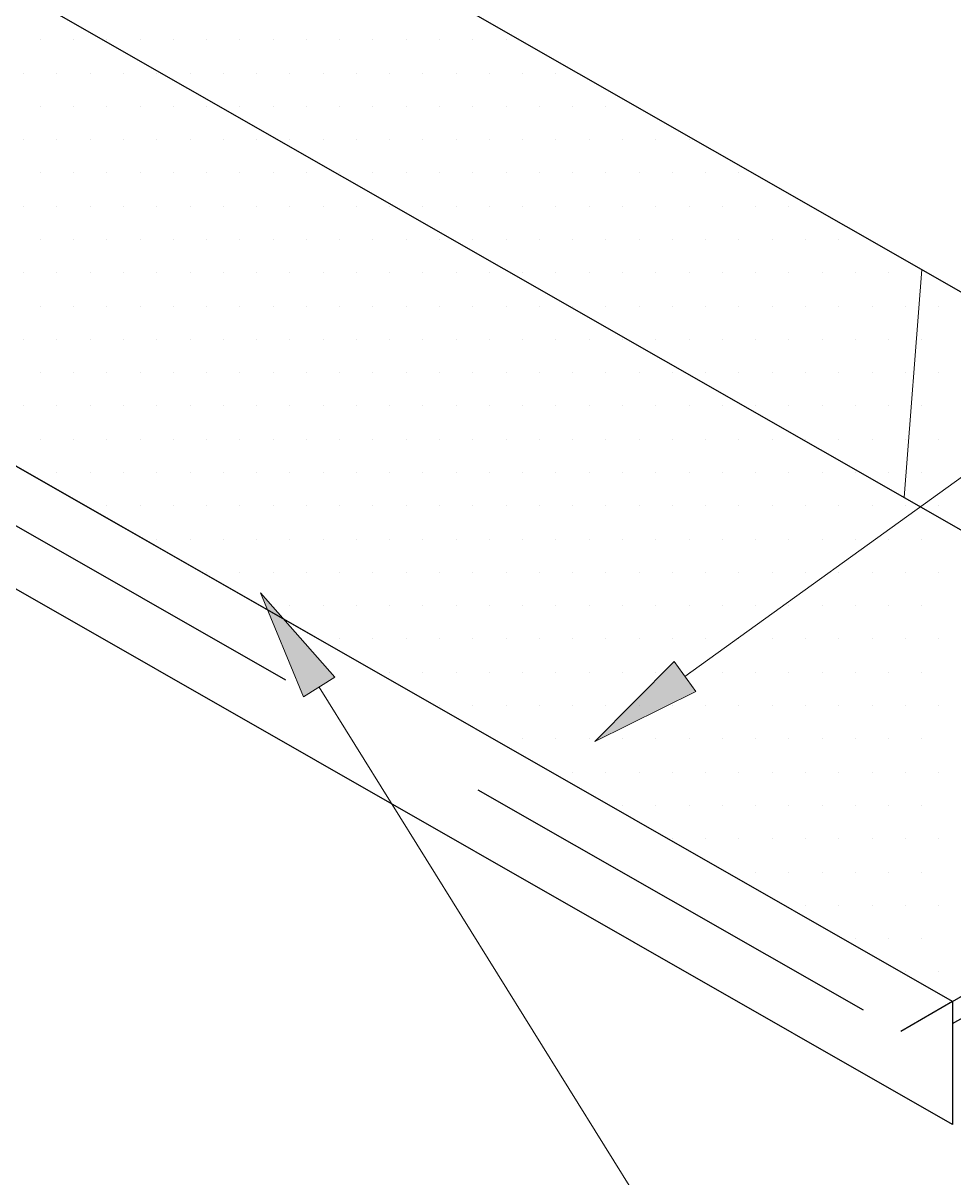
# Model space of a CAD drawing. Extents: x -1279 to 5791, y -3809 to 1769.
# Drawn here: x 834.93 to 872.7, y -2559.8 to -2512.97 of the extents above; entities that cross this region are included whole.
import ezdxf

# ---------------------------------------------------------------- set-up
doc = ezdxf.new("R2010")
doc.units = 0
doc.header["$MEASUREMENT"] = 0
doc.linetypes.add('AI-Linetype-45', pattern=[27, 18, -9])
doc.linetypes.add('AI-Linetype-46', pattern=[27, 18, -9])
for name, color, linetype, lineweight in [('.ATI-HATCH', 7, 'Continuous', 0), ('G-ANNO-TTLB', 7, 'Continuous', 0), ('TYVEK', 7, 'Continuous', 0)]:
    doc.layers.add(name, color=color, linetype=linetype, lineweight=lineweight)

# ---------------------------------------------------------------- blocks, each defined once
blk = doc.blocks.new('Block_79')
at = {"layer": '.ATI-HATCH'}
for points, knots in [([(755.049, -2466.185), (755.049, -2466.185), (746.651, -2471.044), (746.651, -2471.044), (746.651, -2471.044), (738.252, -2475.902), (738.252, -2475.902), (738.252, -2475.902), (872.648, -2552.645), (872.648, -2552.645), (872.648, -2552.645), (889.444, -2542.927), (889.444, -2542.927), (889.444, -2542.927), (755.049, -2466.185), (755.049, -2466.185)], [0, 0, 0, 0, 1, 1, 1, 2, 2, 2, 3, 3, 3, 4, 4, 4, 5, 5, 5, 5]), ([(828.188, -2498.294), (828.188, -2498.294), (827.469, -2507.538), (827.469, -2507.538), (827.469, -2507.538), (870.677, -2532.211), (870.677, -2532.211), (870.677, -2532.211), (871.397, -2522.967), (871.397, -2522.967), (871.397, -2522.967), (828.188, -2498.294), (828.188, -2498.294)], [0, 0, 0, 0, 1, 1, 1, 2, 2, 2, 3, 3, 3, 4, 4, 4, 4]), ([(871.397, -2522.967), (871.397, -2522.967), (870.677, -2532.211), (870.677, -2532.211), (870.677, -2532.211), (889.444, -2542.927), (889.444, -2542.927), (889.444, -2542.927), (897.843, -2538.068), (897.843, -2538.068), (897.843, -2538.068), (871.397, -2522.967), (871.397, -2522.967)], [0, 0, 0, 0, 1, 1, 1, 2, 2, 2, 3, 3, 3, 4, 4, 4, 4])]:
    blk.add_open_spline(points, degree=3, knots=knots, dxfattribs=at)
at = {"layer": '.ATI-HATCH', "color": 8, "lineweight": 0, "true_color": 0x808080}
for points in [[(835.626, -2513.644), (835.626, -2513.644), (835.626, -2513.644), (835.626, -2513.644)], [(836.976, -2513.644), (836.976, -2513.644), (836.976, -2513.644), (836.976, -2513.644)], [(838.326, -2513.644), (838.326, -2513.644), (838.326, -2513.644), (838.326, -2513.644)], [(839.676, -2513.644), (839.676, -2513.644), (839.676, -2513.644), (839.676, -2513.644)], [(841.026, -2513.644), (841.026, -2513.644), (841.026, -2513.644), (841.026, -2513.644)], [(842.376, -2513.644), (842.376, -2513.644), (842.376, -2513.644), (842.376, -2513.644)], [(843.726, -2513.644), (843.726, -2513.644), (843.726, -2513.644), (843.726, -2513.644)], [(845.076, -2513.644), (845.076, -2513.644), (845.076, -2513.644), (845.076, -2513.644)], [(846.426, -2513.644), (846.426, -2513.644), (846.426, -2513.644), (846.426, -2513.644)], [(847.776, -2513.644), (847.776, -2513.644), (847.776, -2513.644), (847.776, -2513.644)], [(849.126, -2513.644), (849.126, -2513.644), (849.126, -2513.644), (849.126, -2513.644)], [(850.476, -2513.644), (850.476, -2513.644), (850.476, -2513.644), (850.476, -2513.644)], [(851.826, -2513.644), (851.826, -2513.644), (851.826, -2513.644), (851.826, -2513.644)], [(853.176, -2513.644), (853.176, -2513.644), (853.176, -2513.644), (853.176, -2513.644)], [(854.526, -2513.644), (854.526, -2513.644), (854.526, -2513.644), (854.526, -2513.644)], [(834.951, -2514.994), (834.951, -2514.994), (834.951, -2514.994), (834.951, -2514.994)], [(836.301, -2514.994), (836.301, -2514.994), (836.301, -2514.994), (836.301, -2514.994)], [(837.651, -2514.994), (837.651, -2514.994), (837.651, -2514.994), (837.651, -2514.994)], [(839.001, -2514.994), (839.001, -2514.994), (839.001, -2514.994), (839.001, -2514.994)], [(840.351, -2514.994), (840.351, -2514.994), (840.351, -2514.994), (840.351, -2514.994)], [(841.701, -2514.994), (841.701, -2514.994), (841.701, -2514.994), (841.701, -2514.994)], [(843.051, -2514.994), (843.051, -2514.994), (843.051, -2514.994), (843.051, -2514.994)], [(844.401, -2514.994), (844.401, -2514.994), (844.401, -2514.994), (844.401, -2514.994)], [(845.751, -2514.994), (845.751, -2514.994), (845.751, -2514.994), (845.751, -2514.994)], [(847.101, -2514.994), (847.101, -2514.994), (847.101, -2514.994), (847.101, -2514.994)], [(848.451, -2514.994), (848.451, -2514.994), (848.451, -2514.994), (848.451, -2514.994)], [(849.801, -2514.994), (849.801, -2514.994), (849.801, -2514.994), (849.801, -2514.994)], [(851.151, -2514.994), (851.151, -2514.994), (851.151, -2514.994), (851.151, -2514.994)], [(852.501, -2514.994), (852.501, -2514.994), (852.501, -2514.994), (852.501, -2514.994)], [(853.851, -2514.994), (853.851, -2514.994), (853.851, -2514.994), (853.851, -2514.994)], [(855.201, -2514.994), (855.201, -2514.994), (855.201, -2514.994), (855.201, -2514.994)], [(856.551, -2514.994), (856.551, -2514.994), (856.551, -2514.994), (856.551, -2514.994)], [(835.626, -2516.344), (835.626, -2516.344), (835.626, -2516.344), (835.626, -2516.344)], [(836.976, -2516.344), (836.976, -2516.344), (836.976, -2516.344), (836.976, -2516.344)], [(838.326, -2516.344), (838.326, -2516.344), (838.326, -2516.344), (838.326, -2516.344)], [(839.676, -2516.344), (839.676, -2516.344), (839.676, -2516.344), (839.676, -2516.344)], [(841.026, -2516.344), (841.026, -2516.344), (841.026, -2516.344), (841.026, -2516.344)], [(842.376, -2516.344), (842.376, -2516.344), (842.376, -2516.344), (842.376, -2516.344)], [(843.726, -2516.344), (843.726, -2516.344), (843.726, -2516.344), (843.726, -2516.344)], [(845.076, -2516.344), (845.076, -2516.344), (845.076, -2516.344), (845.076, -2516.344)], [(846.426, -2516.344), (846.426, -2516.344), (846.426, -2516.344), (846.426, -2516.344)], [(847.776, -2516.344), (847.776, -2516.344), (847.776, -2516.344), (847.776, -2516.344)], [(849.126, -2516.344), (849.126, -2516.344), (849.126, -2516.344), (849.126, -2516.344)], [(850.476, -2516.344), (850.476, -2516.344), (850.476, -2516.344), (850.476, -2516.344)], [(851.826, -2516.344), (851.826, -2516.344), (851.826, -2516.344), (851.826, -2516.344)], [(853.176, -2516.344), (853.176, -2516.344), (853.176, -2516.344), (853.176, -2516.344)], [(854.526, -2516.344), (854.526, -2516.344), (854.526, -2516.344), (854.526, -2516.344)], [(855.876, -2516.344), (855.876, -2516.344), (855.876, -2516.344), (855.876, -2516.344)], [(857.226, -2516.344), (857.226, -2516.344), (857.226, -2516.344), (857.226, -2516.344)], [(858.576, -2516.344), (858.576, -2516.344), (858.576, -2516.344), (858.576, -2516.344)], [(834.951, -2517.694), (834.951, -2517.694), (834.951, -2517.694), (834.951, -2517.694)], [(836.301, -2517.694), (836.301, -2517.694), (836.301, -2517.694), (836.301, -2517.694)], [(837.651, -2517.694), (837.651, -2517.694), (837.651, -2517.694), (837.651, -2517.694)], [(839.001, -2517.694), (839.001, -2517.694), (839.001, -2517.694), (839.001, -2517.694)], [(840.351, -2517.694), (840.351, -2517.694), (840.351, -2517.694), (840.351, -2517.694)], [(841.701, -2517.694), (841.701, -2517.694), (841.701, -2517.694), (841.701, -2517.694)], [(843.051, -2517.694), (843.051, -2517.694), (843.051, -2517.694), (843.051, -2517.694)], [(844.401, -2517.694), (844.401, -2517.694), (844.401, -2517.694), (844.401, -2517.694)], [(845.751, -2517.694), (845.751, -2517.694), (845.751, -2517.694), (845.751, -2517.694)], [(847.101, -2517.694), (847.101, -2517.694), (847.101, -2517.694), (847.101, -2517.694)], [(848.451, -2517.694), (848.451, -2517.694), (848.451, -2517.694), (848.451, -2517.694)], [(849.801, -2517.694), (849.801, -2517.694), (849.801, -2517.694), (849.801, -2517.694)], [(851.151, -2517.694), (851.151, -2517.694), (851.151, -2517.694), (851.151, -2517.694)], [(852.501, -2517.694), (852.501, -2517.694), (852.501, -2517.694), (852.501, -2517.694)], [(853.851, -2517.694), (853.851, -2517.694), (853.851, -2517.694), (853.851, -2517.694)], [(855.201, -2517.694), (855.201, -2517.694), (855.201, -2517.694), (855.201, -2517.694)], [(856.551, -2517.694), (856.551, -2517.694), (856.551, -2517.694), (856.551, -2517.694)], [(857.901, -2517.694), (857.901, -2517.694), (857.901, -2517.694), (857.901, -2517.694)], [(859.251, -2517.694), (859.251, -2517.694), (859.251, -2517.694), (859.251, -2517.694)], [(860.601, -2517.694), (860.601, -2517.694), (860.601, -2517.694), (860.601, -2517.694)], [(861.951, -2517.694), (861.951, -2517.694), (861.951, -2517.694), (861.951, -2517.694)], [(835.626, -2519.044), (835.626, -2519.044), (835.626, -2519.044), (835.626, -2519.044)], [(836.976, -2519.044), (836.976, -2519.044), (836.976, -2519.044), (836.976, -2519.044)], [(838.326, -2519.044), (838.326, -2519.044), (838.326, -2519.044), (838.326, -2519.044)], [(839.676, -2519.044), (839.676, -2519.044), (839.676, -2519.044), (839.676, -2519.044)], [(841.026, -2519.044), (841.026, -2519.044), (841.026, -2519.044), (841.026, -2519.044)], [(842.376, -2519.044), (842.376, -2519.044), (842.376, -2519.044), (842.376, -2519.044)], [(843.726, -2519.044), (843.726, -2519.044), (843.726, -2519.044), (843.726, -2519.044)], [(845.076, -2519.044), (845.076, -2519.044), (845.076, -2519.044), (845.076, -2519.044)], [(846.426, -2519.044), (846.426, -2519.044), (846.426, -2519.044), (846.426, -2519.044)], [(847.776, -2519.044), (847.776, -2519.044), (847.776, -2519.044), (847.776, -2519.044)], [(849.126, -2519.044), (849.126, -2519.044), (849.126, -2519.044), (849.126, -2519.044)], [(850.476, -2519.044), (850.476, -2519.044), (850.476, -2519.044), (850.476, -2519.044)], [(851.826, -2519.044), (851.826, -2519.044), (851.826, -2519.044), (851.826, -2519.044)], [(853.176, -2519.044), (853.176, -2519.044), (853.176, -2519.044), (853.176, -2519.044)], [(854.526, -2519.044), (854.526, -2519.044), (854.526, -2519.044), (854.526, -2519.044)], [(855.876, -2519.044), (855.876, -2519.044), (855.876, -2519.044), (855.876, -2519.044)], [(857.226, -2519.044), (857.226, -2519.044), (857.226, -2519.044), (857.226, -2519.044)], [(858.576, -2519.044), (858.576, -2519.044), (858.576, -2519.044), (858.576, -2519.044)], [(859.926, -2519.044), (859.926, -2519.044), (859.926, -2519.044), (859.926, -2519.044)], [(861.276, -2519.044), (861.276, -2519.044), (861.276, -2519.044), (861.276, -2519.044)], [(862.626, -2519.044), (862.626, -2519.044), (862.626, -2519.044), (862.626, -2519.044)], [(863.976, -2519.044), (863.976, -2519.044), (863.976, -2519.044), (863.976, -2519.044)], [(834.951, -2520.394), (834.951, -2520.394), (834.951, -2520.394), (834.951, -2520.394)], [(836.301, -2520.394), (836.301, -2520.394), (836.301, -2520.394), (836.301, -2520.394)], [(837.651, -2520.394), (837.651, -2520.394), (837.651, -2520.394), (837.651, -2520.394)], [(839.001, -2520.394), (839.001, -2520.394), (839.001, -2520.394), (839.001, -2520.394)], [(840.351, -2520.394), (840.351, -2520.394), (840.351, -2520.394), (840.351, -2520.394)], [(841.701, -2520.394), (841.701, -2520.394), (841.701, -2520.394), (841.701, -2520.394)], [(843.051, -2520.394), (843.051, -2520.394), (843.051, -2520.394), (843.051, -2520.394)], [(844.401, -2520.394), (844.401, -2520.394), (844.401, -2520.394), (844.401, -2520.394)], [(845.751, -2520.394), (845.751, -2520.394), (845.751, -2520.394), (845.751, -2520.394)], [(847.101, -2520.394), (847.101, -2520.394), (847.101, -2520.394), (847.101, -2520.394)], [(848.451, -2520.394), (848.451, -2520.394), (848.451, -2520.394), (848.451, -2520.394)], [(849.801, -2520.394), (849.801, -2520.394), (849.801, -2520.394), (849.801, -2520.394)], [(851.151, -2520.394), (851.151, -2520.394), (851.151, -2520.394), (851.151, -2520.394)], [(852.501, -2520.394), (852.501, -2520.394), (852.501, -2520.394), (852.501, -2520.394)], [(853.851, -2520.394), (853.851, -2520.394), (853.851, -2520.394), (853.851, -2520.394)], [(855.201, -2520.394), (855.201, -2520.394), (855.201, -2520.394), (855.201, -2520.394)], [(856.551, -2520.394), (856.551, -2520.394), (856.551, -2520.394), (856.551, -2520.394)], [(857.901, -2520.394), (857.901, -2520.394), (857.901, -2520.394), (857.901, -2520.394)], [(859.251, -2520.394), (859.251, -2520.394), (859.251, -2520.394), (859.251, -2520.394)], [(860.601, -2520.394), (860.601, -2520.394), (860.601, -2520.394), (860.601, -2520.394)], [(861.951, -2520.394), (861.951, -2520.394), (861.951, -2520.394), (861.951, -2520.394)], [(863.301, -2520.394), (863.301, -2520.394), (863.301, -2520.394), (863.301, -2520.394)], [(864.651, -2520.394), (864.651, -2520.394), (864.651, -2520.394), (864.651, -2520.394)], [(866.001, -2520.394), (866.001, -2520.394), (866.001, -2520.394), (866.001, -2520.394)], [(835.626, -2521.744), (835.626, -2521.744), (835.626, -2521.744), (835.626, -2521.744)], [(836.976, -2521.744), (836.976, -2521.744), (836.976, -2521.744), (836.976, -2521.744)], [(838.326, -2521.744), (838.326, -2521.744), (838.326, -2521.744), (838.326, -2521.744)], [(839.676, -2521.744), (839.676, -2521.744), (839.676, -2521.744), (839.676, -2521.744)], [(841.026, -2521.744), (841.026, -2521.744), (841.026, -2521.744), (841.026, -2521.744)], [(842.376, -2521.744), (842.376, -2521.744), (842.376, -2521.744), (842.376, -2521.744)], [(843.726, -2521.744), (843.726, -2521.744), (843.726, -2521.744), (843.726, -2521.744)], [(845.076, -2521.744), (845.076, -2521.744), (845.076, -2521.744), (845.076, -2521.744)], [(846.426, -2521.744), (846.426, -2521.744), (846.426, -2521.744), (846.426, -2521.744)], [(847.776, -2521.744), (847.776, -2521.744), (847.776, -2521.744), (847.776, -2521.744)], [(849.126, -2521.744), (849.126, -2521.744), (849.126, -2521.744), (849.126, -2521.744)], [(850.476, -2521.744), (850.476, -2521.744), (850.476, -2521.744), (850.476, -2521.744)], [(851.826, -2521.744), (851.826, -2521.744), (851.826, -2521.744), (851.826, -2521.744)], [(853.176, -2521.744), (853.176, -2521.744), (853.176, -2521.744), (853.176, -2521.744)], [(854.526, -2521.744), (854.526, -2521.744), (854.526, -2521.744), (854.526, -2521.744)], [(855.876, -2521.744), (855.876, -2521.744), (855.876, -2521.744), (855.876, -2521.744)], [(857.226, -2521.744), (857.226, -2521.744), (857.226, -2521.744), (857.226, -2521.744)], [(858.576, -2521.744), (858.576, -2521.744), (858.576, -2521.744), (858.576, -2521.744)], [(859.926, -2521.744), (859.926, -2521.744), (859.926, -2521.744), (859.926, -2521.744)], [(861.276, -2521.744), (861.276, -2521.744), (861.276, -2521.744), (861.276, -2521.744)], [(862.626, -2521.744), (862.626, -2521.744), (862.626, -2521.744), (862.626, -2521.744)], [(863.976, -2521.744), (863.976, -2521.744), (863.976, -2521.744), (863.976, -2521.744)], [(865.326, -2521.744), (865.326, -2521.744), (865.326, -2521.744), (865.326, -2521.744)], [(866.676, -2521.744), (866.676, -2521.744), (866.676, -2521.744), (866.676, -2521.744)], [(868.026, -2521.744), (868.026, -2521.744), (868.026, -2521.744), (868.026, -2521.744)], [(834.951, -2523.094), (834.951, -2523.094), (834.951, -2523.094), (834.951, -2523.094)], [(836.301, -2523.094), (836.301, -2523.094), (836.301, -2523.094), (836.301, -2523.094)], [(837.651, -2523.094), (837.651, -2523.094), (837.651, -2523.094), (837.651, -2523.094)], [(839.001, -2523.094), (839.001, -2523.094), (839.001, -2523.094), (839.001, -2523.094)], [(840.351, -2523.094), (840.351, -2523.094), (840.351, -2523.094), (840.351, -2523.094)], [(841.701, -2523.094), (841.701, -2523.094), (841.701, -2523.094), (841.701, -2523.094)], [(843.051, -2523.094), (843.051, -2523.094), (843.051, -2523.094), (843.051, -2523.094)], [(844.401, -2523.094), (844.401, -2523.094), (844.401, -2523.094), (844.401, -2523.094)], [(845.751, -2523.094), (845.751, -2523.094), (845.751, -2523.094), (845.751, -2523.094)], [(847.101, -2523.094), (847.101, -2523.094), (847.101, -2523.094), (847.101, -2523.094)], [(848.451, -2523.094), (848.451, -2523.094), (848.451, -2523.094), (848.451, -2523.094)], [(849.801, -2523.094), (849.801, -2523.094), (849.801, -2523.094), (849.801, -2523.094)], [(851.151, -2523.094), (851.151, -2523.094), (851.151, -2523.094), (851.151, -2523.094)], [(852.501, -2523.094), (852.501, -2523.094), (852.501, -2523.094), (852.501, -2523.094)], [(853.851, -2523.094), (853.851, -2523.094), (853.851, -2523.094), (853.851, -2523.094)], [(855.201, -2523.094), (855.201, -2523.094), (855.201, -2523.094), (855.201, -2523.094)], [(856.551, -2523.094), (856.551, -2523.094), (856.551, -2523.094), (856.551, -2523.094)], [(857.901, -2523.094), (857.901, -2523.094), (857.901, -2523.094), (857.901, -2523.094)], [(859.251, -2523.094), (859.251, -2523.094), (859.251, -2523.094), (859.251, -2523.094)], [(860.601, -2523.094), (860.601, -2523.094), (860.601, -2523.094), (860.601, -2523.094)], [(861.951, -2523.094), (861.951, -2523.094), (861.951, -2523.094), (861.951, -2523.094)], [(863.301, -2523.094), (863.301, -2523.094), (863.301, -2523.094), (863.301, -2523.094)], [(864.651, -2523.094), (864.651, -2523.094), (864.651, -2523.094), (864.651, -2523.094)], [(866.001, -2523.094), (866.001, -2523.094), (866.001, -2523.094), (866.001, -2523.094)], [(867.351, -2523.094), (867.351, -2523.094), (867.351, -2523.094), (867.351, -2523.094)], [(868.701, -2523.094), (868.701, -2523.094), (868.701, -2523.094), (868.701, -2523.094)], [(870.051, -2523.094), (870.051, -2523.094), (870.051, -2523.094), (870.051, -2523.094)], [(871.401, -2523.094), (871.401, -2523.094), (871.401, -2523.094), (871.401, -2523.094)], [(835.626, -2524.444), (835.626, -2524.444), (835.626, -2524.444), (835.626, -2524.444)], [(836.976, -2524.444), (836.976, -2524.444), (836.976, -2524.444), (836.976, -2524.444)], [(838.326, -2524.444), (838.326, -2524.444), (838.326, -2524.444), (838.326, -2524.444)], [(839.676, -2524.444), (839.676, -2524.444), (839.676, -2524.444), (839.676, -2524.444)], [(841.026, -2524.444), (841.026, -2524.444), (841.026, -2524.444), (841.026, -2524.444)], [(842.376, -2524.444), (842.376, -2524.444), (842.376, -2524.444), (842.376, -2524.444)], [(843.726, -2524.444), (843.726, -2524.444), (843.726, -2524.444), (843.726, -2524.444)], [(845.076, -2524.444), (845.076, -2524.444), (845.076, -2524.444), (845.076, -2524.444)], [(846.426, -2524.444), (846.426, -2524.444), (846.426, -2524.444), (846.426, -2524.444)], [(847.776, -2524.444), (847.776, -2524.444), (847.776, -2524.444), (847.776, -2524.444)], [(849.126, -2524.444), (849.126, -2524.444), (849.126, -2524.444), (849.126, -2524.444)], [(850.476, -2524.444), (850.476, -2524.444), (850.476, -2524.444), (850.476, -2524.444)], [(851.826, -2524.444), (851.826, -2524.444), (851.826, -2524.444), (851.826, -2524.444)], [(853.176, -2524.444), (853.176, -2524.444), (853.176, -2524.444), (853.176, -2524.444)], [(854.526, -2524.444), (854.526, -2524.444), (854.526, -2524.444), (854.526, -2524.444)], [(855.876, -2524.444), (855.876, -2524.444), (855.876, -2524.444), (855.876, -2524.444)], [(857.226, -2524.444), (857.226, -2524.444), (857.226, -2524.444), (857.226, -2524.444)], [(858.576, -2524.444), (858.576, -2524.444), (858.576, -2524.444), (858.576, -2524.444)], [(859.926, -2524.444), (859.926, -2524.444), (859.926, -2524.444), (859.926, -2524.444)], [(861.276, -2524.444), (861.276, -2524.444), (861.276, -2524.444), (861.276, -2524.444)], [(862.626, -2524.444), (862.626, -2524.444), (862.626, -2524.444), (862.626, -2524.444)], [(863.976, -2524.444), (863.976, -2524.444), (863.976, -2524.444), (863.976, -2524.444)], [(865.326, -2524.444), (865.326, -2524.444), (865.326, -2524.444), (865.326, -2524.444)], [(866.676, -2524.444), (866.676, -2524.444), (866.676, -2524.444), (866.676, -2524.444)], [(868.026, -2524.444), (868.026, -2524.444), (868.026, -2524.444), (868.026, -2524.444)], [(869.376, -2524.444), (869.376, -2524.444), (869.376, -2524.444), (869.376, -2524.444)], [(870.726, -2524.444), (870.726, -2524.444), (870.726, -2524.444), (870.726, -2524.444)], [(872.076, -2524.444), (872.076, -2524.444), (872.076, -2524.444), (872.076, -2524.444)], [(834.951, -2525.794), (834.951, -2525.794), (834.951, -2525.794), (834.951, -2525.794)], [(836.301, -2525.794), (836.301, -2525.794), (836.301, -2525.794), (836.301, -2525.794)], [(837.651, -2525.794), (837.651, -2525.794), (837.651, -2525.794), (837.651, -2525.794)], [(839.001, -2525.794), (839.001, -2525.794), (839.001, -2525.794), (839.001, -2525.794)], [(840.351, -2525.794), (840.351, -2525.794), (840.351, -2525.794), (840.351, -2525.794)], [(841.701, -2525.794), (841.701, -2525.794), (841.701, -2525.794), (841.701, -2525.794)], [(843.051, -2525.794), (843.051, -2525.794), (843.051, -2525.794), (843.051, -2525.794)], [(844.401, -2525.794), (844.401, -2525.794), (844.401, -2525.794), (844.401, -2525.794)], [(845.751, -2525.794), (845.751, -2525.794), (845.751, -2525.794), (845.751, -2525.794)], [(847.101, -2525.794), (847.101, -2525.794), (847.101, -2525.794), (847.101, -2525.794)], [(848.451, -2525.794), (848.451, -2525.794), (848.451, -2525.794), (848.451, -2525.794)], [(849.801, -2525.794), (849.801, -2525.794), (849.801, -2525.794), (849.801, -2525.794)], [(851.151, -2525.794), (851.151, -2525.794), (851.151, -2525.794), (851.151, -2525.794)], [(852.501, -2525.794), (852.501, -2525.794), (852.501, -2525.794), (852.501, -2525.794)], [(853.851, -2525.794), (853.851, -2525.794), (853.851, -2525.794), (853.851, -2525.794)], [(855.201, -2525.794), (855.201, -2525.794), (855.201, -2525.794), (855.201, -2525.794)], [(856.551, -2525.794), (856.551, -2525.794), (856.551, -2525.794), (856.551, -2525.794)], [(857.901, -2525.794), (857.901, -2525.794), (857.901, -2525.794), (857.901, -2525.794)], [(859.251, -2525.794), (859.251, -2525.794), (859.251, -2525.794), (859.251, -2525.794)], [(860.601, -2525.794), (860.601, -2525.794), (860.601, -2525.794), (860.601, -2525.794)], [(861.951, -2525.794), (861.951, -2525.794), (861.951, -2525.794), (861.951, -2525.794)], [(863.301, -2525.794), (863.301, -2525.794), (863.301, -2525.794), (863.301, -2525.794)], [(864.651, -2525.794), (864.651, -2525.794), (864.651, -2525.794), (864.651, -2525.794)], [(866.001, -2525.794), (866.001, -2525.794), (866.001, -2525.794), (866.001, -2525.794)], [(867.351, -2525.794), (867.351, -2525.794), (867.351, -2525.794), (867.351, -2525.794)], [(868.701, -2525.794), (868.701, -2525.794), (868.701, -2525.794), (868.701, -2525.794)], [(870.051, -2525.794), (870.051, -2525.794), (870.051, -2525.794), (870.051, -2525.794)], [(871.401, -2525.794), (871.401, -2525.794), (871.401, -2525.794), (871.401, -2525.794)], [(835.626, -2527.144), (835.626, -2527.144), (835.626, -2527.144), (835.626, -2527.144)], [(836.976, -2527.144), (836.976, -2527.144), (836.976, -2527.144), (836.976, -2527.144)], [(838.326, -2527.144), (838.326, -2527.144), (838.326, -2527.144), (838.326, -2527.144)], [(839.676, -2527.144), (839.676, -2527.144), (839.676, -2527.144), (839.676, -2527.144)], [(841.026, -2527.144), (841.026, -2527.144), (841.026, -2527.144), (841.026, -2527.144)], [(842.376, -2527.144), (842.376, -2527.144), (842.376, -2527.144), (842.376, -2527.144)], [(843.726, -2527.144), (843.726, -2527.144), (843.726, -2527.144), (843.726, -2527.144)], [(845.076, -2527.144), (845.076, -2527.144), (845.076, -2527.144), (845.076, -2527.144)], [(846.426, -2527.144), (846.426, -2527.144), (846.426, -2527.144), (846.426, -2527.144)], [(847.776, -2527.144), (847.776, -2527.144), (847.776, -2527.144), (847.776, -2527.144)], [(849.126, -2527.144), (849.126, -2527.144), (849.126, -2527.144), (849.126, -2527.144)], [(850.476, -2527.144), (850.476, -2527.144), (850.476, -2527.144), (850.476, -2527.144)], [(851.826, -2527.144), (851.826, -2527.144), (851.826, -2527.144), (851.826, -2527.144)], [(853.176, -2527.144), (853.176, -2527.144), (853.176, -2527.144), (853.176, -2527.144)], [(854.526, -2527.144), (854.526, -2527.144), (854.526, -2527.144), (854.526, -2527.144)], [(855.876, -2527.144), (855.876, -2527.144), (855.876, -2527.144), (855.876, -2527.144)], [(857.226, -2527.144), (857.226, -2527.144), (857.226, -2527.144), (857.226, -2527.144)], [(858.576, -2527.144), (858.576, -2527.144), (858.576, -2527.144), (858.576, -2527.144)], [(859.926, -2527.144), (859.926, -2527.144), (859.926, -2527.144), (859.926, -2527.144)], [(861.276, -2527.144), (861.276, -2527.144), (861.276, -2527.144), (861.276, -2527.144)], [(862.626, -2527.144), (862.626, -2527.144), (862.626, -2527.144), (862.626, -2527.144)], [(863.976, -2527.144), (863.976, -2527.144), (863.976, -2527.144), (863.976, -2527.144)], [(865.326, -2527.144), (865.326, -2527.144), (865.326, -2527.144), (865.326, -2527.144)], [(866.676, -2527.144), (866.676, -2527.144), (866.676, -2527.144), (866.676, -2527.144)], [(868.026, -2527.144), (868.026, -2527.144), (868.026, -2527.144), (868.026, -2527.144)], [(869.376, -2527.144), (869.376, -2527.144), (869.376, -2527.144), (869.376, -2527.144)], [(870.726, -2527.144), (870.726, -2527.144), (870.726, -2527.144), (870.726, -2527.144)], [(872.076, -2527.144), (872.076, -2527.144), (872.076, -2527.144), (872.076, -2527.144)], [(834.951, -2528.494), (834.951, -2528.494), (834.951, -2528.494), (834.951, -2528.494)], [(836.301, -2528.494), (836.301, -2528.494), (836.301, -2528.494), (836.301, -2528.494)], [(837.651, -2528.494), (837.651, -2528.494), (837.651, -2528.494), (837.651, -2528.494)], [(839.001, -2528.494), (839.001, -2528.494), (839.001, -2528.494), (839.001, -2528.494)], [(840.351, -2528.494), (840.351, -2528.494), (840.351, -2528.494), (840.351, -2528.494)], [(841.701, -2528.494), (841.701, -2528.494), (841.701, -2528.494), (841.701, -2528.494)], [(843.051, -2528.494), (843.051, -2528.494), (843.051, -2528.494), (843.051, -2528.494)], [(844.401, -2528.494), (844.401, -2528.494), (844.401, -2528.494), (844.401, -2528.494)], [(845.751, -2528.494), (845.751, -2528.494), (845.751, -2528.494), (845.751, -2528.494)], [(847.101, -2528.494), (847.101, -2528.494), (847.101, -2528.494), (847.101, -2528.494)], [(848.451, -2528.494), (848.451, -2528.494), (848.451, -2528.494), (848.451, -2528.494)], [(849.801, -2528.494), (849.801, -2528.494), (849.801, -2528.494), (849.801, -2528.494)], [(851.151, -2528.494), (851.151, -2528.494), (851.151, -2528.494), (851.151, -2528.494)], [(852.501, -2528.494), (852.501, -2528.494), (852.501, -2528.494), (852.501, -2528.494)], [(853.851, -2528.494), (853.851, -2528.494), (853.851, -2528.494), (853.851, -2528.494)], [(855.201, -2528.494), (855.201, -2528.494), (855.201, -2528.494), (855.201, -2528.494)], [(856.551, -2528.494), (856.551, -2528.494), (856.551, -2528.494), (856.551, -2528.494)], [(857.901, -2528.494), (857.901, -2528.494), (857.901, -2528.494), (857.901, -2528.494)], [(859.251, -2528.494), (859.251, -2528.494), (859.251, -2528.494), (859.251, -2528.494)], [(860.601, -2528.494), (860.601, -2528.494), (860.601, -2528.494), (860.601, -2528.494)], [(861.951, -2528.494), (861.951, -2528.494), (861.951, -2528.494), (861.951, -2528.494)], [(863.301, -2528.494), (863.301, -2528.494), (863.301, -2528.494), (863.301, -2528.494)], [(864.651, -2528.494), (864.651, -2528.494), (864.651, -2528.494), (864.651, -2528.494)], [(866.001, -2528.494), (866.001, -2528.494), (866.001, -2528.494), (866.001, -2528.494)], [(867.351, -2528.494), (867.351, -2528.494), (867.351, -2528.494), (867.351, -2528.494)], [(868.701, -2528.494), (868.701, -2528.494), (868.701, -2528.494), (868.701, -2528.494)], [(870.051, -2528.494), (870.051, -2528.494), (870.051, -2528.494), (870.051, -2528.494)], [(871.401, -2528.494), (871.401, -2528.494), (871.401, -2528.494), (871.401, -2528.494)], [(835.626, -2529.844), (835.626, -2529.844), (835.626, -2529.844), (835.626, -2529.844)], [(836.976, -2529.844), (836.976, -2529.844), (836.976, -2529.844), (836.976, -2529.844)], [(838.326, -2529.844), (838.326, -2529.844), (838.326, -2529.844), (838.326, -2529.844)], [(839.676, -2529.844), (839.676, -2529.844), (839.676, -2529.844), (839.676, -2529.844)], [(841.026, -2529.844), (841.026, -2529.844), (841.026, -2529.844), (841.026, -2529.844)], [(842.376, -2529.844), (842.376, -2529.844), (842.376, -2529.844), (842.376, -2529.844)], [(843.726, -2529.844), (843.726, -2529.844), (843.726, -2529.844), (843.726, -2529.844)], [(845.076, -2529.844), (845.076, -2529.844), (845.076, -2529.844), (845.076, -2529.844)], [(846.426, -2529.844), (846.426, -2529.844), (846.426, -2529.844), (846.426, -2529.844)], [(847.776, -2529.844), (847.776, -2529.844), (847.776, -2529.844), (847.776, -2529.844)], [(849.126, -2529.844), (849.126, -2529.844), (849.126, -2529.844), (849.126, -2529.844)], [(850.476, -2529.844), (850.476, -2529.844), (850.476, -2529.844), (850.476, -2529.844)], [(851.826, -2529.844), (851.826, -2529.844), (851.826, -2529.844), (851.826, -2529.844)], [(853.176, -2529.844), (853.176, -2529.844), (853.176, -2529.844), (853.176, -2529.844)], [(854.526, -2529.844), (854.526, -2529.844), (854.526, -2529.844), (854.526, -2529.844)], [(855.876, -2529.844), (855.876, -2529.844), (855.876, -2529.844), (855.876, -2529.844)], [(857.226, -2529.844), (857.226, -2529.844), (857.226, -2529.844), (857.226, -2529.844)], [(858.576, -2529.844), (858.576, -2529.844), (858.576, -2529.844), (858.576, -2529.844)], [(859.926, -2529.844), (859.926, -2529.844), (859.926, -2529.844), (859.926, -2529.844)], [(861.276, -2529.844), (861.276, -2529.844), (861.276, -2529.844), (861.276, -2529.844)], [(862.626, -2529.844), (862.626, -2529.844), (862.626, -2529.844), (862.626, -2529.844)], [(863.976, -2529.844), (863.976, -2529.844), (863.976, -2529.844), (863.976, -2529.844)], [(865.326, -2529.844), (865.326, -2529.844), (865.326, -2529.844), (865.326, -2529.844)], [(866.676, -2529.844), (866.676, -2529.844), (866.676, -2529.844), (866.676, -2529.844)], [(868.026, -2529.844), (868.026, -2529.844), (868.026, -2529.844), (868.026, -2529.844)], [(869.376, -2529.844), (869.376, -2529.844), (869.376, -2529.844), (869.376, -2529.844)], [(870.726, -2529.844), (870.726, -2529.844), (870.726, -2529.844), (870.726, -2529.844)], [(872.076, -2529.844), (872.076, -2529.844), (872.076, -2529.844), (872.076, -2529.844)], [(836.301, -2531.194), (836.301, -2531.194), (836.301, -2531.194), (836.301, -2531.194)], [(837.651, -2531.194), (837.651, -2531.194), (837.651, -2531.194), (837.651, -2531.194)], [(839.001, -2531.194), (839.001, -2531.194), (839.001, -2531.194), (839.001, -2531.194)], [(840.351, -2531.194), (840.351, -2531.194), (840.351, -2531.194), (840.351, -2531.194)], [(841.701, -2531.194), (841.701, -2531.194), (841.701, -2531.194), (841.701, -2531.194)], [(843.051, -2531.194), (843.051, -2531.194), (843.051, -2531.194), (843.051, -2531.194)], [(844.401, -2531.194), (844.401, -2531.194), (844.401, -2531.194), (844.401, -2531.194)], [(845.751, -2531.194), (845.751, -2531.194), (845.751, -2531.194), (845.751, -2531.194)], [(847.101, -2531.194), (847.101, -2531.194), (847.101, -2531.194), (847.101, -2531.194)], [(848.451, -2531.194), (848.451, -2531.194), (848.451, -2531.194), (848.451, -2531.194)], [(849.801, -2531.194), (849.801, -2531.194), (849.801, -2531.194), (849.801, -2531.194)], [(851.151, -2531.194), (851.151, -2531.194), (851.151, -2531.194), (851.151, -2531.194)], [(852.501, -2531.194), (852.501, -2531.194), (852.501, -2531.194), (852.501, -2531.194)], [(853.851, -2531.194), (853.851, -2531.194), (853.851, -2531.194), (853.851, -2531.194)], [(855.201, -2531.194), (855.201, -2531.194), (855.201, -2531.194), (855.201, -2531.194)], [(856.551, -2531.194), (856.551, -2531.194), (856.551, -2531.194), (856.551, -2531.194)], [(857.901, -2531.194), (857.901, -2531.194), (857.901, -2531.194), (857.901, -2531.194)], [(859.251, -2531.194), (859.251, -2531.194), (859.251, -2531.194), (859.251, -2531.194)], [(860.601, -2531.194), (860.601, -2531.194), (860.601, -2531.194), (860.601, -2531.194)], [(861.951, -2531.194), (861.951, -2531.194), (861.951, -2531.194), (861.951, -2531.194)], [(863.301, -2531.194), (863.301, -2531.194), (863.301, -2531.194), (863.301, -2531.194)], [(864.651, -2531.194), (864.651, -2531.194), (864.651, -2531.194), (864.651, -2531.194)], [(866.001, -2531.194), (866.001, -2531.194), (866.001, -2531.194), (866.001, -2531.194)], [(867.351, -2531.194), (867.351, -2531.194), (867.351, -2531.194), (867.351, -2531.194)], [(868.701, -2531.194), (868.701, -2531.194), (868.701, -2531.194), (868.701, -2531.194)], [(870.051, -2531.194), (870.051, -2531.194), (870.051, -2531.194), (870.051, -2531.194)], [(871.401, -2531.194), (871.401, -2531.194), (871.401, -2531.194), (871.401, -2531.194)], [(838.326, -2532.544), (838.326, -2532.544), (838.326, -2532.544), (838.326, -2532.544)], [(839.676, -2532.544), (839.676, -2532.544), (839.676, -2532.544), (839.676, -2532.544)], [(841.026, -2532.544), (841.026, -2532.544), (841.026, -2532.544), (841.026, -2532.544)], [(842.376, -2532.544), (842.376, -2532.544), (842.376, -2532.544), (842.376, -2532.544)], [(843.726, -2532.544), (843.726, -2532.544), (843.726, -2532.544), (843.726, -2532.544)], [(845.076, -2532.544), (845.076, -2532.544), (845.076, -2532.544), (845.076, -2532.544)], [(846.426, -2532.544), (846.426, -2532.544), (846.426, -2532.544), (846.426, -2532.544)], [(847.776, -2532.544), (847.776, -2532.544), (847.776, -2532.544), (847.776, -2532.544)], [(849.126, -2532.544), (849.126, -2532.544), (849.126, -2532.544), (849.126, -2532.544)], [(850.476, -2532.544), (850.476, -2532.544), (850.476, -2532.544), (850.476, -2532.544)], [(851.826, -2532.544), (851.826, -2532.544), (851.826, -2532.544), (851.826, -2532.544)], [(853.176, -2532.544), (853.176, -2532.544), (853.176, -2532.544), (853.176, -2532.544)], [(854.526, -2532.544), (854.526, -2532.544), (854.526, -2532.544), (854.526, -2532.544)], [(855.876, -2532.544), (855.876, -2532.544), (855.876, -2532.544), (855.876, -2532.544)], [(857.226, -2532.544), (857.226, -2532.544), (857.226, -2532.544), (857.226, -2532.544)], [(858.576, -2532.544), (858.576, -2532.544), (858.576, -2532.544), (858.576, -2532.544)], [(859.926, -2532.544), (859.926, -2532.544), (859.926, -2532.544), (859.926, -2532.544)], [(861.276, -2532.544), (861.276, -2532.544), (861.276, -2532.544), (861.276, -2532.544)], [(862.626, -2532.544), (862.626, -2532.544), (862.626, -2532.544), (862.626, -2532.544)], [(863.976, -2532.544), (863.976, -2532.544), (863.976, -2532.544), (863.976, -2532.544)], [(865.326, -2532.544), (865.326, -2532.544), (865.326, -2532.544), (865.326, -2532.544)], [(866.676, -2532.544), (866.676, -2532.544), (866.676, -2532.544), (866.676, -2532.544)], [(868.026, -2532.544), (868.026, -2532.544), (868.026, -2532.544), (868.026, -2532.544)], [(869.376, -2532.544), (869.376, -2532.544), (869.376, -2532.544), (869.376, -2532.544)], [(870.726, -2532.544), (870.726, -2532.544), (870.726, -2532.544), (870.726, -2532.544)], [(872.076, -2532.544), (872.076, -2532.544), (872.076, -2532.544), (872.076, -2532.544)], [(840.351, -2533.894), (840.351, -2533.894), (840.351, -2533.894), (840.351, -2533.894)], [(841.701, -2533.894), (841.701, -2533.894), (841.701, -2533.894), (841.701, -2533.894)], [(843.051, -2533.894), (843.051, -2533.894), (843.051, -2533.894), (843.051, -2533.894)], [(844.401, -2533.894), (844.401, -2533.894), (844.401, -2533.894), (844.401, -2533.894)], [(845.751, -2533.894), (845.751, -2533.894), (845.751, -2533.894), (845.751, -2533.894)], [(847.101, -2533.894), (847.101, -2533.894), (847.101, -2533.894), (847.101, -2533.894)], [(848.451, -2533.894), (848.451, -2533.894), (848.451, -2533.894), (848.451, -2533.894)], [(849.801, -2533.894), (849.801, -2533.894), (849.801, -2533.894), (849.801, -2533.894)], [(851.151, -2533.894), (851.151, -2533.894), (851.151, -2533.894), (851.151, -2533.894)], [(852.501, -2533.894), (852.501, -2533.894), (852.501, -2533.894), (852.501, -2533.894)], [(853.851, -2533.894), (853.851, -2533.894), (853.851, -2533.894), (853.851, -2533.894)], [(855.201, -2533.894), (855.201, -2533.894), (855.201, -2533.894), (855.201, -2533.894)], [(856.551, -2533.894), (856.551, -2533.894), (856.551, -2533.894), (856.551, -2533.894)], [(857.901, -2533.894), (857.901, -2533.894), (857.901, -2533.894), (857.901, -2533.894)], [(859.251, -2533.894), (859.251, -2533.894), (859.251, -2533.894), (859.251, -2533.894)], [(860.601, -2533.894), (860.601, -2533.894), (860.601, -2533.894), (860.601, -2533.894)], [(861.951, -2533.894), (861.951, -2533.894), (861.951, -2533.894), (861.951, -2533.894)], [(863.301, -2533.894), (863.301, -2533.894), (863.301, -2533.894), (863.301, -2533.894)], [(864.651, -2533.894), (864.651, -2533.894), (864.651, -2533.894), (864.651, -2533.894)], [(866.001, -2533.894), (866.001, -2533.894), (866.001, -2533.894), (866.001, -2533.894)], [(867.351, -2533.894), (867.351, -2533.894), (867.351, -2533.894), (867.351, -2533.894)], [(868.701, -2533.894), (868.701, -2533.894), (868.701, -2533.894), (868.701, -2533.894)], [(870.051, -2533.894), (870.051, -2533.894), (870.051, -2533.894), (870.051, -2533.894)], [(871.401, -2533.894), (871.401, -2533.894), (871.401, -2533.894), (871.401, -2533.894)], [(842.376, -2535.244), (842.376, -2535.244), (842.376, -2535.244), (842.376, -2535.244)], [(843.726, -2535.244), (843.726, -2535.244), (843.726, -2535.244), (843.726, -2535.244)], [(845.076, -2535.244), (845.076, -2535.244), (845.076, -2535.244), (845.076, -2535.244)], [(846.426, -2535.244), (846.426, -2535.244), (846.426, -2535.244), (846.426, -2535.244)], [(847.776, -2535.244), (847.776, -2535.244), (847.776, -2535.244), (847.776, -2535.244)], [(849.126, -2535.244), (849.126, -2535.244), (849.126, -2535.244), (849.126, -2535.244)], [(850.476, -2535.244), (850.476, -2535.244), (850.476, -2535.244), (850.476, -2535.244)], [(851.826, -2535.244), (851.826, -2535.244), (851.826, -2535.244), (851.826, -2535.244)], [(853.176, -2535.244), (853.176, -2535.244), (853.176, -2535.244), (853.176, -2535.244)], [(854.526, -2535.244), (854.526, -2535.244), (854.526, -2535.244), (854.526, -2535.244)], [(855.876, -2535.244), (855.876, -2535.244), (855.876, -2535.244), (855.876, -2535.244)], [(857.226, -2535.244), (857.226, -2535.244), (857.226, -2535.244), (857.226, -2535.244)], [(858.576, -2535.244), (858.576, -2535.244), (858.576, -2535.244), (858.576, -2535.244)], [(859.926, -2535.244), (859.926, -2535.244), (859.926, -2535.244), (859.926, -2535.244)], [(861.276, -2535.244), (861.276, -2535.244), (861.276, -2535.244), (861.276, -2535.244)], [(862.626, -2535.244), (862.626, -2535.244), (862.626, -2535.244), (862.626, -2535.244)], [(863.976, -2535.244), (863.976, -2535.244), (863.976, -2535.244), (863.976, -2535.244)], [(865.326, -2535.244), (865.326, -2535.244), (865.326, -2535.244), (865.326, -2535.244)], [(866.676, -2535.244), (866.676, -2535.244), (866.676, -2535.244), (866.676, -2535.244)], [(868.026, -2535.244), (868.026, -2535.244), (868.026, -2535.244), (868.026, -2535.244)], [(869.376, -2535.244), (869.376, -2535.244), (869.376, -2535.244), (869.376, -2535.244)], [(870.726, -2535.244), (870.726, -2535.244), (870.726, -2535.244), (870.726, -2535.244)], [(872.076, -2535.244), (872.076, -2535.244), (872.076, -2535.244), (872.076, -2535.244)], [(845.751, -2536.594), (845.751, -2536.594), (845.751, -2536.594), (845.751, -2536.594)], [(847.101, -2536.594), (847.101, -2536.594), (847.101, -2536.594), (847.101, -2536.594)], [(848.451, -2536.594), (848.451, -2536.594), (848.451, -2536.594), (848.451, -2536.594)], [(849.801, -2536.594), (849.801, -2536.594), (849.801, -2536.594), (849.801, -2536.594)], [(851.151, -2536.594), (851.151, -2536.594), (851.151, -2536.594), (851.151, -2536.594)], [(852.501, -2536.594), (852.501, -2536.594), (852.501, -2536.594), (852.501, -2536.594)], [(853.851, -2536.594), (853.851, -2536.594), (853.851, -2536.594), (853.851, -2536.594)], [(855.201, -2536.594), (855.201, -2536.594), (855.201, -2536.594), (855.201, -2536.594)], [(856.551, -2536.594), (856.551, -2536.594), (856.551, -2536.594), (856.551, -2536.594)], [(857.901, -2536.594), (857.901, -2536.594), (857.901, -2536.594), (857.901, -2536.594)], [(859.251, -2536.594), (859.251, -2536.594), (859.251, -2536.594), (859.251, -2536.594)], [(860.601, -2536.594), (860.601, -2536.594), (860.601, -2536.594), (860.601, -2536.594)], [(861.951, -2536.594), (861.951, -2536.594), (861.951, -2536.594), (861.951, -2536.594)], [(863.301, -2536.594), (863.301, -2536.594), (863.301, -2536.594), (863.301, -2536.594)], [(864.651, -2536.594), (864.651, -2536.594), (864.651, -2536.594), (864.651, -2536.594)], [(866.001, -2536.594), (866.001, -2536.594), (866.001, -2536.594), (866.001, -2536.594)], [(867.351, -2536.594), (867.351, -2536.594), (867.351, -2536.594), (867.351, -2536.594)], [(868.701, -2536.594), (868.701, -2536.594), (868.701, -2536.594), (868.701, -2536.594)], [(870.051, -2536.594), (870.051, -2536.594), (870.051, -2536.594), (870.051, -2536.594)], [(871.401, -2536.594), (871.401, -2536.594), (871.401, -2536.594), (871.401, -2536.594)], [(847.776, -2537.944), (847.776, -2537.944), (847.776, -2537.944), (847.776, -2537.944)], [(849.126, -2537.944), (849.126, -2537.944), (849.126, -2537.944), (849.126, -2537.944)], [(850.476, -2537.944), (850.476, -2537.944), (850.476, -2537.944), (850.476, -2537.944)], [(851.826, -2537.944), (851.826, -2537.944), (851.826, -2537.944), (851.826, -2537.944)], [(853.176, -2537.944), (853.176, -2537.944), (853.176, -2537.944), (853.176, -2537.944)], [(854.526, -2537.944), (854.526, -2537.944), (854.526, -2537.944), (854.526, -2537.944)], [(855.876, -2537.944), (855.876, -2537.944), (855.876, -2537.944), (855.876, -2537.944)], [(857.226, -2537.944), (857.226, -2537.944), (857.226, -2537.944), (857.226, -2537.944)], [(858.576, -2537.944), (858.576, -2537.944), (858.576, -2537.944), (858.576, -2537.944)], [(859.926, -2537.944), (859.926, -2537.944), (859.926, -2537.944), (859.926, -2537.944)], [(861.276, -2537.944), (861.276, -2537.944), (861.276, -2537.944), (861.276, -2537.944)], [(862.626, -2537.944), (862.626, -2537.944), (862.626, -2537.944), (862.626, -2537.944)], [(863.976, -2537.944), (863.976, -2537.944), (863.976, -2537.944), (863.976, -2537.944)], [(865.326, -2537.944), (865.326, -2537.944), (865.326, -2537.944), (865.326, -2537.944)], [(866.676, -2537.944), (866.676, -2537.944), (866.676, -2537.944), (866.676, -2537.944)], [(868.026, -2537.944), (868.026, -2537.944), (868.026, -2537.944), (868.026, -2537.944)], [(869.376, -2537.944), (869.376, -2537.944), (869.376, -2537.944), (869.376, -2537.944)], [(870.726, -2537.944), (870.726, -2537.944), (870.726, -2537.944), (870.726, -2537.944)], [(872.076, -2537.944), (872.076, -2537.944), (872.076, -2537.944), (872.076, -2537.944)], [(849.801, -2539.294), (849.801, -2539.294), (849.801, -2539.294), (849.801, -2539.294)], [(851.151, -2539.294), (851.151, -2539.294), (851.151, -2539.294), (851.151, -2539.294)], [(852.501, -2539.294), (852.501, -2539.294), (852.501, -2539.294), (852.501, -2539.294)], [(853.851, -2539.294), (853.851, -2539.294), (853.851, -2539.294), (853.851, -2539.294)], [(855.201, -2539.294), (855.201, -2539.294), (855.201, -2539.294), (855.201, -2539.294)], [(856.551, -2539.294), (856.551, -2539.294), (856.551, -2539.294), (856.551, -2539.294)], [(857.901, -2539.294), (857.901, -2539.294), (857.901, -2539.294), (857.901, -2539.294)], [(859.251, -2539.294), (859.251, -2539.294), (859.251, -2539.294), (859.251, -2539.294)], [(860.601, -2539.294), (860.601, -2539.294), (860.601, -2539.294), (860.601, -2539.294)], [(861.951, -2539.294), (861.951, -2539.294), (861.951, -2539.294), (861.951, -2539.294)], [(863.301, -2539.294), (863.301, -2539.294), (863.301, -2539.294), (863.301, -2539.294)], [(864.651, -2539.294), (864.651, -2539.294), (864.651, -2539.294), (864.651, -2539.294)], [(866.001, -2539.294), (866.001, -2539.294), (866.001, -2539.294), (866.001, -2539.294)], [(867.351, -2539.294), (867.351, -2539.294), (867.351, -2539.294), (867.351, -2539.294)], [(868.701, -2539.294), (868.701, -2539.294), (868.701, -2539.294), (868.701, -2539.294)], [(870.051, -2539.294), (870.051, -2539.294), (870.051, -2539.294), (870.051, -2539.294)], [(871.401, -2539.294), (871.401, -2539.294), (871.401, -2539.294), (871.401, -2539.294)], [(851.826, -2540.644), (851.826, -2540.644), (851.826, -2540.644), (851.826, -2540.644)], [(853.176, -2540.644), (853.176, -2540.644), (853.176, -2540.644), (853.176, -2540.644)], [(854.526, -2540.644), (854.526, -2540.644), (854.526, -2540.644), (854.526, -2540.644)], [(855.876, -2540.644), (855.876, -2540.644), (855.876, -2540.644), (855.876, -2540.644)], [(857.226, -2540.644), (857.226, -2540.644), (857.226, -2540.644), (857.226, -2540.644)], [(858.576, -2540.644), (858.576, -2540.644), (858.576, -2540.644), (858.576, -2540.644)], [(859.926, -2540.644), (859.926, -2540.644), (859.926, -2540.644), (859.926, -2540.644)], [(861.276, -2540.644), (861.276, -2540.644), (861.276, -2540.644), (861.276, -2540.644)], [(862.626, -2540.644), (862.626, -2540.644), (862.626, -2540.644), (862.626, -2540.644)], [(863.976, -2540.644), (863.976, -2540.644), (863.976, -2540.644), (863.976, -2540.644)], [(865.326, -2540.644), (865.326, -2540.644), (865.326, -2540.644), (865.326, -2540.644)], [(866.676, -2540.644), (866.676, -2540.644), (866.676, -2540.644), (866.676, -2540.644)], [(868.026, -2540.644), (868.026, -2540.644), (868.026, -2540.644), (868.026, -2540.644)], [(869.376, -2540.644), (869.376, -2540.644), (869.376, -2540.644), (869.376, -2540.644)], [(870.726, -2540.644), (870.726, -2540.644), (870.726, -2540.644), (870.726, -2540.644)], [(872.076, -2540.644), (872.076, -2540.644), (872.076, -2540.644), (872.076, -2540.644)], [(855.201, -2541.994), (855.201, -2541.994), (855.201, -2541.994), (855.201, -2541.994)], [(856.551, -2541.994), (856.551, -2541.994), (856.551, -2541.994), (856.551, -2541.994)], [(857.901, -2541.994), (857.901, -2541.994), (857.901, -2541.994), (857.901, -2541.994)], [(859.251, -2541.994), (859.251, -2541.994), (859.251, -2541.994), (859.251, -2541.994)], [(860.601, -2541.994), (860.601, -2541.994), (860.601, -2541.994), (860.601, -2541.994)], [(861.951, -2541.994), (861.951, -2541.994), (861.951, -2541.994), (861.951, -2541.994)], [(863.301, -2541.994), (863.301, -2541.994), (863.301, -2541.994), (863.301, -2541.994)], [(864.651, -2541.994), (864.651, -2541.994), (864.651, -2541.994), (864.651, -2541.994)], [(866.001, -2541.994), (866.001, -2541.994), (866.001, -2541.994), (866.001, -2541.994)], [(867.351, -2541.994), (867.351, -2541.994), (867.351, -2541.994), (867.351, -2541.994)], [(868.701, -2541.994), (868.701, -2541.994), (868.701, -2541.994), (868.701, -2541.994)], [(870.051, -2541.994), (870.051, -2541.994), (870.051, -2541.994), (870.051, -2541.994)], [(871.401, -2541.994), (871.401, -2541.994), (871.401, -2541.994), (871.401, -2541.994)], [(857.226, -2543.344), (857.226, -2543.344), (857.226, -2543.344), (857.226, -2543.344)], [(858.576, -2543.344), (858.576, -2543.344), (858.576, -2543.344), (858.576, -2543.344)], [(859.926, -2543.344), (859.926, -2543.344), (859.926, -2543.344), (859.926, -2543.344)], [(861.276, -2543.344), (861.276, -2543.344), (861.276, -2543.344), (861.276, -2543.344)], [(862.626, -2543.344), (862.626, -2543.344), (862.626, -2543.344), (862.626, -2543.344)], [(863.976, -2543.344), (863.976, -2543.344), (863.976, -2543.344), (863.976, -2543.344)], [(865.326, -2543.344), (865.326, -2543.344), (865.326, -2543.344), (865.326, -2543.344)], [(866.676, -2543.344), (866.676, -2543.344), (866.676, -2543.344), (866.676, -2543.344)], [(868.026, -2543.344), (868.026, -2543.344), (868.026, -2543.344), (868.026, -2543.344)], [(869.376, -2543.344), (869.376, -2543.344), (869.376, -2543.344), (869.376, -2543.344)], [(870.726, -2543.344), (870.726, -2543.344), (870.726, -2543.344), (870.726, -2543.344)], [(872.076, -2543.344), (872.076, -2543.344), (872.076, -2543.344), (872.076, -2543.344)], [(859.251, -2544.694), (859.251, -2544.694), (859.251, -2544.694), (859.251, -2544.694)], [(860.601, -2544.694), (860.601, -2544.694), (860.601, -2544.694), (860.601, -2544.694)], [(861.951, -2544.694), (861.951, -2544.694), (861.951, -2544.694), (861.951, -2544.694)], [(863.301, -2544.694), (863.301, -2544.694), (863.301, -2544.694), (863.301, -2544.694)], [(864.651, -2544.694), (864.651, -2544.694), (864.651, -2544.694), (864.651, -2544.694)], [(866.001, -2544.694), (866.001, -2544.694), (866.001, -2544.694), (866.001, -2544.694)], [(867.351, -2544.694), (867.351, -2544.694), (867.351, -2544.694), (867.351, -2544.694)], [(868.701, -2544.694), (868.701, -2544.694), (868.701, -2544.694), (868.701, -2544.694)], [(870.051, -2544.694), (870.051, -2544.694), (870.051, -2544.694), (870.051, -2544.694)], [(871.401, -2544.694), (871.401, -2544.694), (871.401, -2544.694), (871.401, -2544.694)], [(861.276, -2546.044), (861.276, -2546.044), (861.276, -2546.044), (861.276, -2546.044)], [(862.626, -2546.044), (862.626, -2546.044), (862.626, -2546.044), (862.626, -2546.044)], [(863.976, -2546.044), (863.976, -2546.044), (863.976, -2546.044), (863.976, -2546.044)], [(865.326, -2546.044), (865.326, -2546.044), (865.326, -2546.044), (865.326, -2546.044)], [(866.676, -2546.044), (866.676, -2546.044), (866.676, -2546.044), (866.676, -2546.044)], [(868.026, -2546.044), (868.026, -2546.044), (868.026, -2546.044), (868.026, -2546.044)], [(869.376, -2546.044), (869.376, -2546.044), (869.376, -2546.044), (869.376, -2546.044)], [(870.726, -2546.044), (870.726, -2546.044), (870.726, -2546.044), (870.726, -2546.044)], [(872.076, -2546.044), (872.076, -2546.044), (872.076, -2546.044), (872.076, -2546.044)], [(864.651, -2547.394), (864.651, -2547.394), (864.651, -2547.394), (864.651, -2547.394)], [(866.001, -2547.394), (866.001, -2547.394), (866.001, -2547.394), (866.001, -2547.394)], [(867.351, -2547.394), (867.351, -2547.394), (867.351, -2547.394), (867.351, -2547.394)], [(868.701, -2547.394), (868.701, -2547.394), (868.701, -2547.394), (868.701, -2547.394)], [(870.051, -2547.394), (870.051, -2547.394), (870.051, -2547.394), (870.051, -2547.394)], [(871.401, -2547.394), (871.401, -2547.394), (871.401, -2547.394), (871.401, -2547.394)], [(866.676, -2548.744), (866.676, -2548.744), (866.676, -2548.744), (866.676, -2548.744)], [(868.026, -2548.744), (868.026, -2548.744), (868.026, -2548.744), (868.026, -2548.744)], [(869.376, -2548.744), (869.376, -2548.744), (869.376, -2548.744), (869.376, -2548.744)], [(870.726, -2548.744), (870.726, -2548.744), (870.726, -2548.744), (870.726, -2548.744)], [(872.076, -2548.744), (872.076, -2548.744), (872.076, -2548.744), (872.076, -2548.744)], [(868.701, -2550.094), (868.701, -2550.094), (868.701, -2550.094), (868.701, -2550.094)], [(870.051, -2550.094), (870.051, -2550.094), (870.051, -2550.094), (870.051, -2550.094)], [(871.401, -2550.094), (871.401, -2550.094), (871.401, -2550.094), (871.401, -2550.094)], [(870.726, -2551.444), (870.726, -2551.444), (870.726, -2551.444), (870.726, -2551.444)], [(872.076, -2551.444), (872.076, -2551.444), (872.076, -2551.444), (872.076, -2551.444)]]:
    blk.add_open_spline(points, degree=3, dxfattribs=at)
blk = doc.blocks.new('Block_138')
at = {"layer": 'TYVEK', "true_color": 0x000000, "transparency": 33554483}
h = blk.add_hatch(color=18, dxfattribs=at)
h.dxf.hatch_style = 2
h.paths.add_polyline_path([(846.306, -2540.291), (844.564, -2536.074), (847.579, -2539.498)])
at = {"layer": 'TYVEK', "color": 18, "lineweight": 0, "true_color": 0x000000}
blk.add_line((846.942, -2539.894), (866.44, -2571.214), dxfattribs=at)
at = {"layer": 'TYVEK'}
blk.add_lwpolyline([(846.306, -2540.291), (844.564, -2536.074), (847.579, -2539.498), (847.579, -2539.498)], close=True, dxfattribs=at)
blk = doc.blocks.new('Block_140')
at = {"layer": 'TYVEK', "true_color": 0x000000, "transparency": 33554483}
h = blk.add_hatch(color=18, dxfattribs=at)
h.dxf.hatch_style = 2
h.paths.add_polyline_path([(862.222, -2540.076), (858.132, -2542.097), (861.345, -2538.859)])
at = {"layer": 'TYVEK', "color": 18, "lineweight": 0, "true_color": 0x000000}
blk.add_line((861.784, -2539.467), (880.007, -2526.342), dxfattribs=at)
at = {"layer": 'TYVEK'}
blk.add_lwpolyline([(862.222, -2540.076), (858.132, -2542.097), (861.345, -2538.859), (861.345, -2538.859)], close=True, dxfattribs=at)

msp = doc.modelspace()

# ---------------------------------------------------------------- hatches: boundary and pattern name
at = {"layer": 'G-ANNO-TTLB', "true_color": 0xff00ff, "transparency": 33554687}
h = msp.add_hatch(color=6, dxfattribs=at)
edge = h.paths.add_edge_path()
edge.add_spline(control_points=[(1773.018, -3692.604), (1773.018, -3692.604), (-1156.5, -3692.604), (-1156.5, -3692.604), (-1156.5, -3692.604), (-1156.5, -1235.604), (-1156.5, -1235.604), (-1156.5, -1235.604), (1773.018, -1235.604), (1773.018, -1235.604), (1773.018, -1235.604), (1773.018, -3692.604), (1773.018, -3692.604)], knot_values=[0, 0, 0, 0, 1, 1, 1, 2, 2, 2, 3, 3, 3, 4, 4, 4, 4], degree=3, periodic=0)
edge = h.paths.add_edge_path()
edge.add_spline(control_points=[(-1147.5, -1244.604), (-1147.5, -1244.604), (-1147.5, -3683.604), (-1147.5, -3683.604), (-1147.5, -3683.604), (1764.018, -3683.604), (1764.018, -3683.604), (1764.018, -3683.604), (1764.018, -1244.604), (1764.018, -1244.604), (1764.018, -1244.604), (-1147.5, -1244.604), (-1147.5, -1244.604)], knot_values=[0, 0, 0, 0, 1, 1, 1, 2, 2, 2, 3, 3, 3, 4, 4, 4, 4], degree=3, periodic=0)
edge.add_line((-1147.5, -1244.604), (-1147.5, -1244.604))

# ---------------------------------------------------------------- linework, layer by layer
at = {"layer": 'G-ANNO-TTLB'}
for points in [[(1773.018, -3692.604), (1773.018, -3692.604), (-1156.5, -3692.604), (-1156.5, -3692.604), (-1156.5, -3692.604), (-1156.5, -1235.604), (-1156.5, -1235.604), (-1156.5, -1235.604), (1773.018, -1235.604), (1773.018, -1235.604), (1773.018, -1235.604), (1773.018, -3692.604), (1773.018, -3692.604)], [(-1147.5, -1244.604), (-1147.5, -1244.604), (-1147.5, -3683.604), (-1147.5, -3683.604), (-1147.5, -3683.604), (1764.018, -3683.604), (1764.018, -3683.604), (1764.018, -3683.604), (1764.018, -1244.604), (1764.018, -1244.604), (1764.018, -1244.604), (-1147.5, -1244.604), (-1147.5, -1244.604)]]:
    msp.add_open_spline(points, degree=3, knots=[0, 0, 0, 0, 1, 1, 1, 2, 2, 2, 3, 3, 3, 4, 4, 4, 4], dxfattribs=at)
at = {"layer": 'TYVEK', "color": 4, "lineweight": 25, "true_color": 0x00ffff}
for p, q in [((897.843, -2538.068), (763.448, -2461.326)), ((889.444, -2542.927), (755.049, -2466.185)), ((872.648, -2552.645), (738.252, -2475.902)), ((872.648, -2557.627), (738.252, -2480.885)), ((872.648, -2552.645), (897.843, -2538.068)), ((872.648, -2553.543), (897.843, -2538.966)), ((872.648, -2552.645), (872.648, -2557.627)), ((872.648, -2552.645), (872.648, -2553.543))]:
    msp.add_line(p, q, dxfattribs=at)
at = {"layer": 'TYVEK', "color": 4, "linetype": 'AI-Linetype-46', "lineweight": 25, "true_color": 0x00ffff}
msp.add_line((736.153, -2477.117), (870.548, -2553.86), dxfattribs=at)
at = {"layer": 'TYVEK', "color": 4, "linetype": 'AI-Linetype-45', "lineweight": 25, "true_color": 0x00ffff}
msp.add_line((872.648, -2552.645), (870.548, -2553.86), dxfattribs=at)

# ---------------------------------------------------------------- block references
at = {"layer": '.ATI-HATCH'}
msp.add_blockref('Block_79', (0, 0), dxfattribs=at)
at = {"layer": 'TYVEK'}
for name in ['Block_140', 'Block_138']:
    msp.add_blockref(name, (0, 0), dxfattribs=at)

doc.saveas('drawing.dxf')
